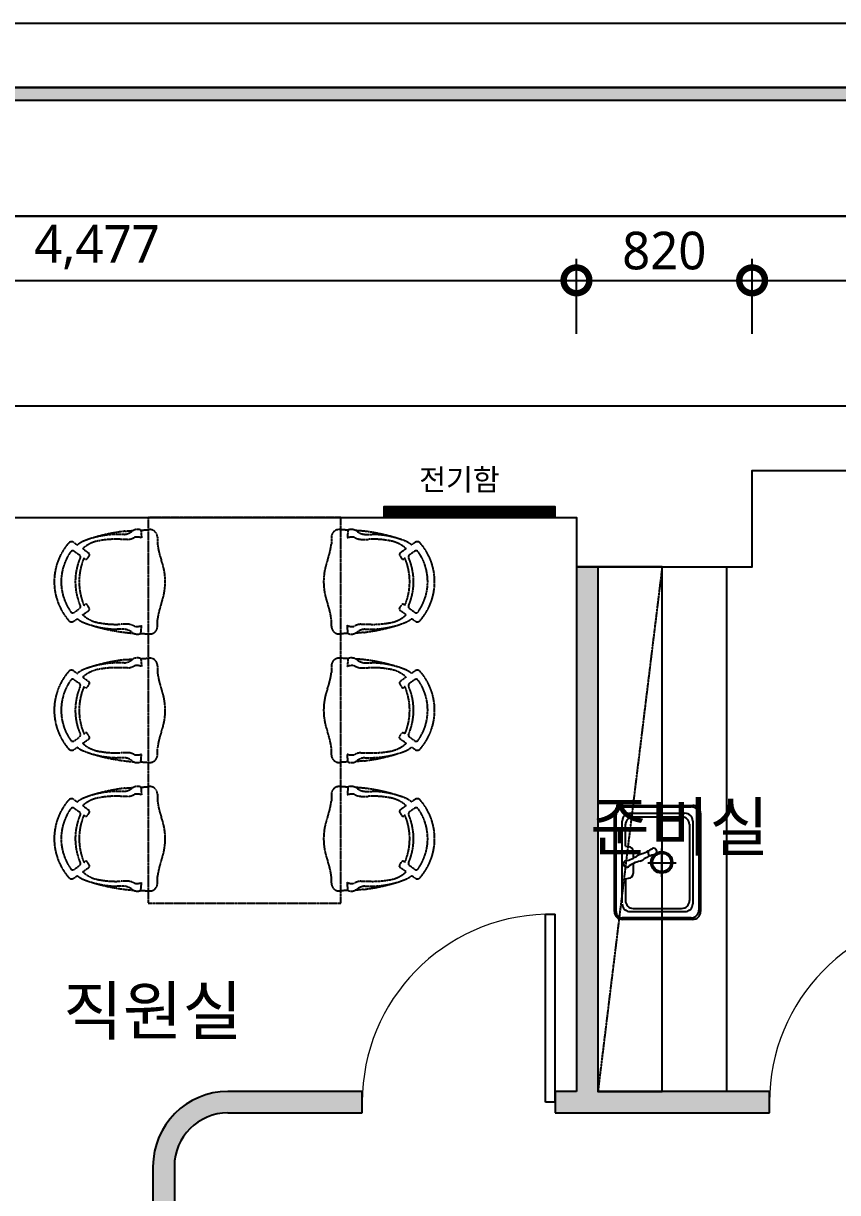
# Model space of a CAD drawing. Header units: millimetres. Extents: x -4 to 86791, y -1 to 44030.
# Drawn here: x 44335 to 48137, y 27095 to 32555 of the extents above; entities that cross this region are included whole.
import ezdxf
from ezdxf.enums import TextEntityAlignment as Align

# ---------------------------------------------------------------- set-up
doc = ezdxf.new("R2010")
doc.units = ezdxf.units.MM
doc.linetypes.add('$0$DASH', pattern=[0.35, 0.25, -0.1])
doc.linetypes.add('DH-HID2', pattern=[1.2, 0.8, -0.4])
for name, color, linetype in [('03-TEXT', 3, 'Continuous'), ('07-DIM WAL', 5, 'Continuous'), ('2CONTINUOUS', 2, 'Continuous'), ('3.\\M+3B1E2\\M+3C8A3.\\M+3B0E8\\M+3B4DC\\M+3BCB1', 30, 'Continuous'), ('CO-FURB-DN', 9, 'Continuous'), ('FORM(YOURNAME)-11', 1, 'Continuous'), ('FU-FURM', 251, 'DH-HID2'), ('PUB_HATCH', 8, 'Continuous'), ('WALL', 9, 'Continuous'), ('WINDOW', 4, 'Continuous')]:
    doc.layers.add(name, color=color, linetype=linetype)
doc.styles.add('\\M+3B8BC\\M+3C0BA \\M+3B0ED\\M+3B5F1', font='malgun.ttf')
doc.styles.add('DAWIN', font='')
doc.styles.add('YOURNAME', font='HYWULM.TTF')
doc.styles.get('DAWIN').set_extended_font_data('NanumSquare')
doc.dimstyles.new('60', dxfattribs={"dimscale": 80, "dimtxt": 2.2, "dimasz": 3, "dimexe": 1.25, "dimexo": 0.625, "dimtad": 1, "dimdec": 0, "dimzin": 0, "dimdsep": 46, "dimlunit": 6, "dimtxsty": 'DAWIN', "dimblk1": 'DOTSMALL', "dimblk2": 'DOTSMALL', "dimsah": 1, "dimcen": 0.001, "dimclrd": 1, "dimclre": 1, "dimclrt": 3, "dimadec": 0, "dimazin": 0, "dimtfac": 1, "dimtdec": 0, "dimtix": 1, "dimtmove": 2, "dimatfit": 3, "dimldrblk": 'DOTSMALL', "dimfxl": 0, "dimtolj": 1, "dimtzin": 0, "dimarcsym": 0})

# ---------------------------------------------------------------- blocks, each defined once
blk = doc.blocks.new('FORM-PLAN')
at = {"layer": 'FORM(YOURNAME)-11'}
h = blk.add_hatch(color=256, dxfattribs=at)
h.dxf.hatch_style = 1
h.paths.add_polyline_path([(-71444, 55115), (10556, 55115), (10556, 54915), (-71444, 54915)])
h.paths.add_polyline_path([(-71444, -2085), (10556, -2085), (10556, -2285), (-71444, -2285)])
at = {"layer": 'Defpoints', "color": 158}
for points in [[(-71444, -2285), (10556, -2285), (10556, 55115), (-71444, 55115)], [(-69444, 53115), (-64, 53115), (-64, 1215), (-69444, 1215)]]:
    blk.add_lwpolyline(points, close=True, dxfattribs=at)
at = {"layer": 'FORM(YOURNAME)-11', "color": 250}
blk.add_lwpolyline([(-72444, -3285), (11556, -3285), (11556, 56115), (-72444, 56115)], close=True, dxfattribs=at)
at = {"layer": 'FORM(YOURNAME)-11'}
blk.add_lwpolyline([(-71444, 55115), (10556, 55115), (10556, 54915), (-71444, 54915)], close=True, dxfattribs=at)
at = {"layer": 'FORM(YOURNAME)-11', "color": 3, "style": 'YOURNAME'}
for tag, height, p in [('1', 450, (9905, 18188)), ('2', 450, (9905, 17544)), ('3', 450, (9905, 16257)), ('4', 450, (9905, 14326)), ('5', 515, (9905, 12009)), ('6', 515, (9905, 9757)), ('7', 515, (9905, 7504)), ('8', 515, (9905, 5252)), ('9', 515, (9905, 2999)), ('10', 515, (5655, 811)), ('11', 515, (9905, 747)), ('12', 515, (5655, -1441)), ('13', 515, (9905, -1441))]:
    blk.add_attdef(tag, text='', height=height, dxfattribs=at).set_placement(p, align=Align.MIDDLE_RIGHT)
blk = doc.blocks.new('*U149')
at = {"xscale": 0.3000000000000001, "yscale": 0.3000000000000001, "zscale": 0.3000000000000001}
blk.add_blockref('FORM-PLAN', (60468.7, 15720.5), dxfattribs=at)
blk = doc.blocks.new('_DOTSMALL')
at = {"color": 0, "linetype": 'ByBlock', "const_width": 0.5}
blk.add_lwpolyline([(-0.0625, 0, 1), (0.0625, 0, 1)], format="xyb", close=True, dxfattribs=at)
blk = doc.blocks.new('*D49')
at = {"layer": '07-DIM WAL', "color": 1, "lineweight": -2, "ltscale": 10, "transparency": 16777216}
for p, q in [((42440.4, 31105.1), (42440.4, 31755.1)), ((58018.4, 31105.1), (58018.4, 31755.1)), ((58018.4, 31655.1), (42440.4, 31655.1))]:
    blk.add_line(p, q, dxfattribs=at)
at = {"layer": 'Defpoints', "color": 0, "ltscale": 10, "transparency": 16777216}
for p in [(42440.4, 31655.1), (42440.4, 31055.1), (58018.4, 31055.1)]:
    blk.add_point(p, dxfattribs=at)
at = {"layer": '07-DIM WAL', "color": 1, "lineweight": -2, "ltscale": 10, "transparency": 16777216, "xscale": 240, "yscale": 240, "zscale": 240, "rotation": 180}
blk.add_blockref('_DOTSMALL', (42440.4, 31655.1), dxfattribs=at)
at = {"layer": '07-DIM WAL', "color": 1, "lineweight": -2, "ltscale": 10, "transparency": 16777216, "xscale": 240, "yscale": 240, "zscale": 240}
blk.add_blockref('_DOTSMALL', (58018.4, 31655.1), dxfattribs=at)
at = {"layer": '07-DIM WAL', "color": 3, "ltscale": 10, "transparency": 16777216, "insert": (50229.4, 31809.9), "char_height": 176, "attachment_point": 5, "style": 'DAWIN'}
blk.add_mtext('\\A1;15,578', dxfattribs=at)
blk = doc.blocks.new('*D50')
at = {"layer": '07-DIM WAL', "color": 1, "lineweight": -2, "ltscale": 10, "transparency": 16777216}
for p, q in [((42440.4, 31105.1), (42440.4, 31455.1)), ((46917.4, 31105.1), (46917.4, 31455.1)), ((42440.4, 31355.1), (46917.4, 31355.1))]:
    blk.add_line(p, q, dxfattribs=at)
at = {"layer": 'Defpoints', "color": 0, "ltscale": 10, "transparency": 16777216}
for p in [(46917.4, 31355.1), (42440.4, 31055.1), (46917.4, 31055.1)]:
    blk.add_point(p, dxfattribs=at)
at = {"layer": '07-DIM WAL', "color": 1, "lineweight": -2, "ltscale": 10, "transparency": 16777216, "xscale": 240, "yscale": 240, "zscale": 240, "rotation": 180}
blk.add_blockref('_DOTSMALL', (42440.4, 31355.1), dxfattribs=at)
at = {"layer": '07-DIM WAL', "color": 1, "lineweight": -2, "ltscale": 10, "transparency": 16777216, "xscale": 240, "yscale": 240, "zscale": 240}
blk.add_blockref('_DOTSMALL', (46917.4, 31355.1), dxfattribs=at)
at = {"layer": '07-DIM WAL', "color": 3, "ltscale": 10, "transparency": 16777216, "insert": (44678.9, 31509.9), "char_height": 176, "attachment_point": 5, "style": 'DAWIN'}
blk.add_mtext('\\A1;4,477', dxfattribs=at)
blk = doc.blocks.new('*D51')
at = {"layer": '07-DIM WAL', "color": 1, "lineweight": -2, "ltscale": 10, "transparency": 16777216}
for p, q in [((46917.4, 31105.1), (46917.4, 31455.1)), ((47737.4, 31105.1), (47737.4, 31455.1)), ((46917.4, 31355.1), (47737.4, 31355.1))]:
    blk.add_line(p, q, dxfattribs=at)
at = {"layer": 'Defpoints', "color": 0, "ltscale": 10, "transparency": 16777216}
for p in [(47737.4, 31355.1), (46917.4, 31055.1), (47737.4, 31055.1)]:
    blk.add_point(p, dxfattribs=at)
at = {"layer": '07-DIM WAL', "color": 1, "lineweight": -2, "ltscale": 10, "transparency": 16777216, "xscale": 240, "yscale": 240, "zscale": 240, "rotation": 180}
blk.add_blockref('_DOTSMALL', (46917.4, 31355.1), dxfattribs=at)
at = {"layer": '07-DIM WAL', "color": 1, "lineweight": -2, "ltscale": 10, "transparency": 16777216, "xscale": 240, "yscale": 240, "zscale": 240}
blk.add_blockref('_DOTSMALL', (47737.4, 31355.1), dxfattribs=at)
at = {"layer": '07-DIM WAL', "color": 3, "ltscale": 10, "transparency": 16777216, "insert": (47327.4, 31493.1), "char_height": 176, "attachment_point": 5, "style": 'DAWIN'}
blk.add_mtext('\\A1;820', dxfattribs=at)
blk = doc.blocks.new('*D52')
at = {"layer": '07-DIM WAL', "color": 1, "lineweight": -2, "ltscale": 10, "transparency": 16777216}
for p, q in [((47737.4, 31105.1), (47737.4, 31455.1)), ((52617.4, 31105.1), (52617.4, 31455.1)), ((47737.4, 31355.1), (52617.4, 31355.1))]:
    blk.add_line(p, q, dxfattribs=at)
at = {"layer": 'Defpoints', "color": 0, "ltscale": 10, "transparency": 16777216}
for p in [(52617.4, 31355.1), (47737.4, 31055.1), (52617.4, 31055.1)]:
    blk.add_point(p, dxfattribs=at)
at = {"layer": '07-DIM WAL', "color": 1, "lineweight": -2, "ltscale": 10, "transparency": 16777216, "xscale": 240, "yscale": 240, "zscale": 240, "rotation": 180}
blk.add_blockref('_DOTSMALL', (47737.4, 31355.1), dxfattribs=at)
at = {"layer": '07-DIM WAL', "color": 1, "lineweight": -2, "ltscale": 10, "transparency": 16777216, "xscale": 240, "yscale": 240, "zscale": 240}
blk.add_blockref('_DOTSMALL', (52617.4, 31355.1), dxfattribs=at)
at = {"layer": '07-DIM WAL', "color": 3, "ltscale": 10, "transparency": 16777216, "insert": (50177.4, 31509.9), "char_height": 176, "attachment_point": 5, "style": 'DAWIN'}
blk.add_mtext('\\A1;4,880', dxfattribs=at)
blk = doc.blocks.new('VUFASU3')
at = {"layer": '3.\\M+3B1E2\\M+3C8A3.\\M+3B0E8\\M+3B4DC\\M+3BCB1', "ltscale": 10}
h = blk.add_hatch(dxfattribs=at)
h.set_pattern_fill('ANSI31', color=256)
h.paths.add_polyline_path([(263173.3, -826.6), (263973.3, -826.6), (263973.3, -776.6), (263173.3, -776.6)])
at = {"layer": '2CONTINUOUS', "ltscale": 10}
blk.add_lwpolyline([(271400.8, -306.6), (258926.3, -306.6), (258926.3, -3404.6), (259596.3, -3404.6), (259596.3, -826.6), (264073.3, -826.6), (264073.3, -1056.6), (264893.3, -1056.6), (264893.3, -606.6), (269773.3, -606.6), (269773.3, -931.6), (270427.3, -931.6), (270427.3, -506.6), (271400.8, -506.6)], dxfattribs=at)
at = {"layer": '3.\\M+3B1E2\\M+3C8A3.\\M+3B0E8\\M+3B4DC\\M+3BCB1', "ltscale": 10}
blk.add_lwpolyline([(263173.3, -826.6), (263973.3, -826.6), (263973.3, -776.6), (263173.3, -776.6)], close=True, dxfattribs=at)
blk = doc.blocks.new('F-509')
at = {"layer": 'FU-FURM'}
for p, q in [((116.1, 796.9), (127.9, 779.9)), ((157.1, 795.2), (175.2, 769.3)), ((443.1, 794.8), (424.5, 769.2)), ((483.9, 796.4), (472.4, 780)), ((716.1, 796.9), (727.9, 779.9)), ((757.1, 795.2), (775.2, 769.3)), ((1043.1, 794.8), (1024.5, 769.2)), ((1083.9, 796.4), (1072.4, 780)), ((1316.1, 796.9), (1327.9, 779.9)), ((1357.1, 795.2), (1375.2, 769.3)), ((1643.1, 794.8), (1624.5, 769.2)), ((1683.9, 796.4), (1672.4, 780)), ((145.3, 754.6), (166.3, 726.5)), ((176, 724.4), (191.4, 733.8)), ((189.9, 749.5), (193.6, 744.2)), ((410.1, 749), (406.4, 743.6)), ((424, 723.9), (408.6, 733.3)), ((454.3, 755.3), (433.7, 725.9)), ((745.3, 754.6), (766.3, 726.5)), ((776, 724.4), (791.4, 733.8)), ((789.9, 749.5), (793.6, 744.2)), ((1010.1, 749), (1006.4, 743.6)), ((1024, 723.9), (1008.6, 733.3)), ((1054.3, 755.3), (1033.7, 725.9)), ((1345.3, 754.6), (1366.3, 726.5)), ((1376, 724.4), (1391.4, 733.8)), ((1389.9, 749.5), (1393.6, 744.2)), ((1610.1, 749), (1606.4, 743.6)), ((1624, 723.9), (1608.6, 733.3)), ((1654.3, 755.3), (1633.7, 725.9)), ((63.7, 557.8), (60.5, 519.4)), ((78.5, 561.5), (78.5, 594.7)), ((101.9, 544), (101.9, 577.2)), ((498.1, 544), (498.1, 577.2)), ((521.5, 561.5), (521.5, 594.7)), ((536.3, 557.8), (540.8, 516.8)), ((663.7, 557.8), (660.5, 519.4)), ((678.5, 561.5), (678.5, 594.7)), ((701.9, 544), (701.9, 577.2)), ((1098.1, 544), (1098.1, 577.2)), ((1121.5, 561.5), (1121.5, 594.7)), ((1136.3, 557.8), (1140.8, 516.8)), ((1263.7, 557.8), (1260.5, 519.4)), ((1278.5, 561.5), (1278.5, 594.7)), ((1301.9, 544), (1301.9, 577.2)), ((1698.1, 544), (1698.1, 577.2)), ((1721.5, 561.5), (1721.5, 594.7)), ((1736.3, 557.8), (1740.8, 516.8)), ((1800, 450), (0, 450)), ((0, 450), (0, -450)), ((59.1, 483.4), (56.7, 449.8)), ((58.7, 483.5), (95.5, 480.2)), ((541.3, 483.5), (504.5, 480.2)), ((540.9, 483.4), (543.3, 449.8)), ((659.1, 483.4), (656.7, 449.8)), ((658.7, 483.5), (695.5, 480.2)), ((1141.3, 483.5), (1104.5, 480.2)), ((1140.9, 483.4), (1143.3, 449.8)), ((1259.1, 483.4), (1256.7, 449.8)), ((1258.7, 483.5), (1295.5, 480.2)), ((1741.3, 483.5), (1704.5, 480.2)), ((1740.9, 483.4), (1743.3, 449.8)), ((1800, -450), (1800, 450)), ((92.3, 406), (123.7, 406)), ((507.7, 406), (476.3, 406)), ((692.3, 406), (723.7, 406)), ((1107.7, 406), (1076.3, 406)), ((1292.3, 406), (1323.7, 406)), ((1707.7, 406), (1676.3, 406)), ((92.3, -406), (123.7, -406)), ((507.7, -406), (476.3, -406)), ((692.3, -406), (723.7, -406)), ((1107.7, -406), (1076.3, -406)), ((1292.3, -406), (1323.7, -406)), ((1707.7, -406), (1676.3, -406)), ((0, -450), (1800, -450)), ((59.1, -483.4), (56.7, -449.8)), ((58.7, -483.5), (95.5, -480.2)), ((541.3, -483.5), (504.5, -480.2)), ((540.9, -483.4), (543.3, -449.8)), ((659.1, -483.4), (656.7, -449.8)), ((658.7, -483.5), (695.5, -480.2)), ((1141.3, -483.5), (1104.5, -480.2)), ((1140.9, -483.4), (1143.3, -449.8)), ((1259.1, -483.4), (1256.7, -449.8)), ((1258.7, -483.5), (1295.5, -480.2)), ((1741.3, -483.5), (1704.5, -480.2)), ((1740.9, -483.4), (1743.3, -449.8)), ((63.7, -557.8), (60.5, -519.4)), ((101.9, -544), (101.9, -577.2)), ((498.1, -544), (498.1, -577.2)), ((536.3, -557.8), (540.8, -516.8)), ((663.7, -557.8), (660.5, -519.4)), ((701.9, -544), (701.9, -577.2)), ((1098.1, -544), (1098.1, -577.2)), ((1136.3, -557.8), (1140.8, -516.8)), ((1263.7, -557.8), (1260.5, -519.4)), ((1301.9, -544), (1301.9, -577.2)), ((1698.1, -544), (1698.1, -577.2)), ((1736.3, -557.8), (1740.8, -516.8)), ((78.5, -561.5), (78.5, -594.7)), ((521.5, -561.5), (521.5, -594.7)), ((678.5, -561.5), (678.5, -594.7)), ((1121.5, -561.5), (1121.5, -594.7)), ((1278.5, -561.5), (1278.5, -594.7)), ((1721.5, -561.5), (1721.5, -594.7)), ((145.3, -754.6), (166.3, -726.5)), ((176, -724.4), (191.4, -733.8)), ((189.9, -749.5), (193.6, -744.2)), ((410.1, -749), (406.4, -743.6)), ((424, -723.9), (408.6, -733.3)), ((454.3, -755.3), (433.7, -725.9)), ((745.3, -754.6), (766.3, -726.5)), ((776, -724.4), (791.4, -733.8)), ((789.9, -749.5), (793.6, -744.2)), ((1010.1, -749), (1006.4, -743.6)), ((1024, -723.9), (1008.6, -733.3)), ((1054.3, -755.3), (1033.7, -725.9)), ((1345.3, -754.6), (1366.3, -726.5)), ((1376, -724.4), (1391.4, -733.8)), ((1389.9, -749.5), (1393.6, -744.2)), ((1610.1, -749), (1606.4, -743.6)), ((1624, -723.9), (1608.6, -733.3)), ((1654.3, -755.3), (1633.7, -725.9)), ((116.1, -796.9), (127.9, -779.9)), ((157.1, -795.2), (175.2, -769.3)), ((443.1, -794.8), (424.5, -769.2)), ((483.9, -796.4), (472.4, -780)), ((716.1, -796.9), (727.9, -779.9)), ((757.1, -795.2), (775.2, -769.3)), ((1043.1, -794.8), (1024.5, -769.2)), ((1083.9, -796.4), (1072.4, -780)), ((1316.1, -796.9), (1327.9, -779.9)), ((1357.1, -795.2), (1375.2, -769.3)), ((1643.1, -794.8), (1624.5, -769.2)), ((1683.9, -796.4), (1672.4, -780))]:
    blk.add_line(p, q, dxfattribs=at)
for centre, radius, start, end in [((299.7, 612.2), 275.8, 48.9849, 130.9236), ((899.7, 612.2), 275.8, 48.9849, 130.9236), ((1499.7, 612.2), 275.8, 48.9849, 130.9236), ((131.1, 807.1), 18.1, 130.7501, 214.0875), ((299.7, 612.2), 243.3, 55.1442, 124.746), ((468.9, 806.6), 18.1, 325.9124, 49.2502), ((731.1, 807.1), 18.1, 130.7501, 214.0875), ((899.7, 612.2), 243.3, 55.1442, 124.746), ((1068.9, 806.6), 18.1, 325.9124, 49.2502), ((1331.1, 807.1), 18.1, 130.7501, 214.0875), ((1499.7, 612.2), 243.3, 55.1442, 124.746), ((1668.9, 806.6), 18.1, 325.9124, 49.2502), ((204.2, 713.9), 100.8, 139.1184, 153.753), ((166.8, 801.9), 11.7, 117.6527, 214.5336), ((182.9, 775.1), 9.64, 217.092, 296.3528), ((299.7, 505.2), 284.4, 66.6471, 113.3047), ((299.7, 487.1), 284.4, 67.1404, 112.724), ((416.8, 775), 9.64, 243.6473, 322.908), ((433.3, 801.5), 11.7, 325.4666, 62.3478), ((396.2, 714), 100.8, 26.247, 40.7292), ((804.2, 713.9), 100.8, 139.1184, 153.753), ((766.8, 801.9), 11.7, 117.6527, 214.5336), ((782.9, 775.1), 9.64, 217.092, 296.3528), ((899.7, 505.2), 284.4, 66.6471, 113.3047), ((899.7, 487.1), 284.4, 67.1404, 112.724), ((1016.8, 775), 9.64, 243.6473, 322.908), ((1033.3, 801.5), 11.7, 325.4666, 62.3478), ((996.2, 714), 100.8, 26.247, 40.7292), ((1404.2, 713.9), 100.8, 139.1184, 153.753), ((1366.8, 801.9), 11.7, 117.6527, 214.5336), ((1382.9, 775.1), 9.64, 217.092, 296.3528), ((1499.7, 505.2), 284.4, 66.6471, 113.3047), ((1499.7, 487.1), 284.4, 67.1404, 112.724), ((1616.8, 775), 9.64, 243.6473, 322.908), ((1633.3, 801.5), 11.7, 325.4666, 62.3478), ((1596.2, 714), 100.8, 26.247, 40.7292), ((508.2, 589.1), 429.7, 156.7536, 179.259), ((257, 653.8), 150.6, 137.9194, 172.5243), ((172.2, 730.6), 7.23, 214.9997, 301.3075), ((187.7, 740), 7.23, 301.3071, 34.9997), ((412.3, 739.5), 7.23, 144.9995, 238.6929), ((427.8, 730.1), 7.23, 238.6924, 325.0004), ((343, 653.8), 150.6, 7.4757, 42.378), ((91.8, 589.1), 429.7, 0.741, 23.2464), ((1108.2, 589.1), 429.7, 156.7536, 179.259), ((857, 653.8), 150.6, 137.9194, 172.5243), ((772.2, 730.6), 7.23, 214.9997, 301.3075), ((787.7, 740), 7.23, 301.3071, 34.9997), ((1012.3, 739.5), 7.23, 144.9995, 238.6929), ((1027.8, 730.1), 7.23, 238.6924, 325.0004), ((943, 653.8), 150.6, 7.4757, 42.378), ((691.8, 589.1), 429.7, 0.741, 23.2464), ((1708.2, 589.1), 429.7, 156.7536, 179.259), ((1457, 653.8), 150.6, 137.9194, 172.5243), ((1372.2, 730.6), 7.23, 214.9997, 301.3075), ((1387.7, 740), 7.23, 301.3071, 34.9997), ((1612.3, 739.5), 7.23, 144.9995, 238.6929), ((1627.8, 730.1), 7.23, 238.6924, 325.0004), ((1543, 653.8), 150.6, 7.4757, 42.378), ((1291.8, 589.1), 429.7, 0.741, 23.2464), ((961.3, 447.1), 904.4, 163.5478, 172.973), ((504.6, 601.2), 403.4, 169.6933, 183.4014), ((95.4, 601.2), 403.4, 356.5986, 10.3067), ((-361.3, 447.1), 904.4, 7.027, 16.4522), ((1561.3, 447.1), 904.4, 163.5478, 172.973), ((1104.6, 601.2), 403.4, 169.6933, 183.4014), ((695.4, 601.2), 403.4, 356.5986, 10.3067), ((238.7, 447.1), 904.4, 7.027, 16.4522), ((2161.3, 447.1), 904.4, 163.5478, 172.973), ((1704.6, 601.2), 403.4, 169.6933, 183.4014), ((1295.4, 601.2), 403.4, 356.5986, 10.3067), ((838.7, 447.1), 904.4, 7.027, 16.4522), ((12.4, 599.8), 66.3, 7.6833, 7.6834), ((612.4, 599.8), 66.3, 7.6833, 7.6834), ((1212.4, 599.8), 66.3, 7.6833, 7.6834), ((12.4, 566.6), 66.3, 320.6575, 355.5515), ((587.6, 566.6), 66.3, 184.4485, 219.3424), ((612.4, 566.6), 66.3, 320.6575, 355.5515), ((1187.6, 566.6), 66.3, 184.4485, 219.3424), ((1212.4, 566.6), 66.3, 320.6575, 355.5515), ((1787.6, 566.6), 66.3, 184.4485, 219.3424), ((98.4, 499.5), 42.8, 144.1119, 201.9627), ((150.1, 501.9), 58.8, 168.2458, 201.6628), ((35.7, 548), 66.3, 329.0557, 356.5514), ((564.3, 548), 66.3, 183.4486, 210.9443), ((449.9, 501.9), 58.8, 338.3372, 11.7542), ((501.6, 499.5), 42.8, 338.0372, 35.8882), ((698.4, 499.5), 42.8, 144.1119, 201.9627), ((750.1, 501.9), 58.8, 168.2458, 201.6628), ((635.7, 548), 66.3, 329.0557, 356.5514), ((1164.3, 548), 66.3, 183.4486, 210.9443), ((1049.9, 501.9), 58.8, 338.3372, 11.7542), ((1101.6, 499.5), 42.8, 338.0372, 35.8882), ((1298.4, 499.5), 42.8, 144.1119, 201.9627), ((1350.1, 501.9), 58.8, 168.2458, 201.6628), ((1235.7, 548), 66.3, 329.0557, 356.5514), ((1764.3, 548), 66.3, 183.4486, 210.9443), ((1649.9, 501.9), 58.8, 338.3372, 11.7542), ((1701.6, 499.5), 42.8, 338.0372, 35.8882), ((92.3, 442.1), 36.1, 172.9835, 270), ((507.7, 442.1), 36.1, 270, 7.0165), ((692.3, 442.1), 36.1, 172.9835, 270), ((1107.7, 442.1), 36.1, 270, 7.0165), ((1292.3, 442.1), 36.1, 172.9835, 270), ((1707.7, 442.1), 36.1, 270, 7.0165), ((76.4, 41.3), 367.7, 70.4837, 82.6116), ((300, 659.5), 289.7, 249.6554, 290.3446), ((523.6, 41.3), 367.7, 97.3884, 109.5163), ((676.4, 41.3), 367.7, 70.4837, 82.6116), ((900, 659.5), 289.7, 249.6554, 290.3446), ((1123.6, 41.3), 367.7, 97.3884, 109.5163), ((1276.4, 41.3), 367.7, 70.4837, 82.6116), ((1500, 659.5), 289.7, 249.6554, 290.3446), ((1723.6, 41.3), 367.7, 97.3884, 109.5163), ((300, -659.5), 289.7, 69.6554, 110.3446), ((900, -659.5), 289.7, 69.6554, 110.3446), ((1500, -659.5), 289.7, 69.6554, 110.3446), ((92.3, -442.1), 36.1, 90, 187.0165), ((76.4, -41.3), 367.7, 277.3884, 289.5163), ((523.6, -41.3), 367.7, 250.4837, 262.6116), ((507.7, -442.1), 36.1, 352.9835, 90), ((692.3, -442.1), 36.1, 90, 187.0165), ((676.4, -41.3), 367.7, 277.3884, 289.5163), ((1123.6, -41.3), 367.7, 250.4837, 262.6116), ((1107.7, -442.1), 36.1, 352.9835, 90), ((1292.3, -442.1), 36.1, 90, 187.0165), ((1276.4, -41.3), 367.7, 277.3884, 289.5163), ((1723.6, -41.3), 367.7, 250.4837, 262.6116), ((1707.7, -442.1), 36.1, 352.9835, 90), ((98.4, -499.5), 42.8, 158.0373, 215.8881), ((150.1, -501.9), 58.8, 158.3372, 191.7542), ((449.9, -501.9), 58.8, 348.2458, 21.6628), ((501.6, -499.5), 42.8, 324.1118, 21.9628), ((698.4, -499.5), 42.8, 158.0373, 215.8881), ((750.1, -501.9), 58.8, 158.3372, 191.7542), ((1049.9, -501.9), 58.8, 348.2458, 21.6628), ((1101.6, -499.5), 42.8, 324.1118, 21.9628), ((1298.4, -499.5), 42.8, 158.0373, 215.8881), ((1350.1, -501.9), 58.8, 158.3372, 191.7542), ((1649.9, -501.9), 58.8, 348.2458, 21.6628), ((1701.6, -499.5), 42.8, 324.1118, 21.9628), ((12.4, -566.6), 66.3, 4.4485, 39.3425), ((35.7, -548), 66.3, 3.4486, 30.9443), ((564.3, -548), 66.3, 149.0557, 176.5514), ((587.6, -566.6), 66.3, 140.6576, 175.5515), ((612.4, -566.6), 66.3, 4.4485, 39.3425), ((635.7, -548), 66.3, 3.4486, 30.9443), ((1164.3, -548), 66.3, 149.0557, 176.5514), ((1187.6, -566.6), 66.3, 140.6576, 175.5515), ((1212.4, -566.6), 66.3, 4.4485, 39.3425), ((1235.7, -548), 66.3, 3.4486, 30.9443), ((1764.3, -548), 66.3, 149.0557, 176.5514), ((1787.6, -566.6), 66.3, 140.6576, 175.5515), ((961.3, -447.1), 904.4, 187.027, 196.4522), ((508.2, -589.1), 429.7, 180.741, 203.2464), ((504.6, -601.2), 403.4, 176.5986, 190.3067), ((91.8, -589.1), 429.7, 336.7536, 359.259), ((95.4, -601.2), 403.4, 349.6933, 3.4014), ((-361.3, -447.1), 904.4, 343.5478, 352.973), ((1561.3, -447.1), 904.4, 187.027, 196.4522), ((1108.2, -589.1), 429.7, 180.741, 203.2464), ((1104.6, -601.2), 403.4, 176.5986, 190.3067), ((691.8, -589.1), 429.7, 336.7536, 359.259), ((695.4, -601.2), 403.4, 349.6933, 3.4014), ((238.7, -447.1), 904.4, 343.5478, 352.973), ((2161.3, -447.1), 904.4, 187.027, 196.4522), ((1708.2, -589.1), 429.7, 180.741, 203.2464), ((1704.6, -601.2), 403.4, 176.5986, 190.3067), ((1291.8, -589.1), 429.7, 336.7536, 359.259), ((1295.4, -601.2), 403.4, 349.6933, 3.4014), ((838.7, -447.1), 904.4, 343.5478, 352.973), ((12.4, -599.8), 66.3, 352.3166, 352.3167), ((612.4, -599.8), 66.3, 352.3166, 352.3167), ((1212.4, -599.8), 66.3, 352.3166, 352.3167), ((257, -653.8), 150.6, 187.4757, 222.0806), ((343, -653.8), 150.6, 317.622, 352.5243), ((857, -653.8), 150.6, 187.4757, 222.0806), ((943, -653.8), 150.6, 317.622, 352.5243), ((1457, -653.8), 150.6, 187.4757, 222.0806), ((1543, -653.8), 150.6, 317.622, 352.5243), ((204.2, -713.9), 100.8, 206.247, 220.8816), ((172.2, -730.6), 7.23, 58.6925, 145.0003), ((299.7, -487.1), 284.4, 247.276, 292.8596), ((187.7, -740), 7.23, 325.0003, 58.6929), ((412.3, -739.5), 7.23, 121.3071, 215.0005), ((427.8, -730.1), 7.23, 34.9996, 121.3076), ((396.2, -714), 100.8, 319.2708, 333.753), ((804.2, -713.9), 100.8, 206.247, 220.8816), ((772.2, -730.6), 7.23, 58.6925, 145.0003), ((899.7, -487.1), 284.4, 247.276, 292.8596), ((787.7, -740), 7.23, 325.0003, 58.6929), ((1012.3, -739.5), 7.23, 121.3071, 215.0005), ((1027.8, -730.1), 7.23, 34.9996, 121.3076), ((996.2, -714), 100.8, 319.2708, 333.753), ((1404.2, -713.9), 100.8, 206.247, 220.8816), ((1372.2, -730.6), 7.23, 58.6925, 145.0003), ((1499.7, -487.1), 284.4, 247.276, 292.8596), ((1387.7, -740), 7.23, 325.0003, 58.6929), ((1612.3, -739.5), 7.23, 121.3071, 215.0005), ((1627.8, -730.1), 7.23, 34.9996, 121.3076), ((1596.2, -714), 100.8, 319.2708, 333.753), ((131.1, -807.1), 18.1, 145.9125, 229.2499), ((166.8, -801.9), 11.7, 145.4664, 242.3473), ((299.7, -612.2), 243.3, 235.254, 304.8558), ((182.9, -775.1), 9.64, 63.6472, 142.908), ((299.7, -505.2), 284.4, 246.6953, 293.3529), ((416.8, -775), 9.64, 37.092, 116.3527), ((433.3, -801.5), 11.7, 297.6522, 34.5334), ((468.9, -806.6), 18.1, 310.7498, 34.0876), ((731.1, -807.1), 18.1, 145.9125, 229.2499), ((766.8, -801.9), 11.7, 145.4664, 242.3473), ((899.7, -612.2), 243.3, 235.254, 304.8558), ((782.9, -775.1), 9.64, 63.6472, 142.908), ((899.7, -505.2), 284.4, 246.6953, 293.3529), ((1016.8, -775), 9.64, 37.092, 116.3527), ((1033.3, -801.5), 11.7, 297.6522, 34.5334), ((1068.9, -806.6), 18.1, 310.7498, 34.0876), ((1331.1, -807.1), 18.1, 145.9125, 229.2499), ((1366.8, -801.9), 11.7, 145.4664, 242.3473), ((1499.7, -612.2), 243.3, 235.254, 304.8558), ((1382.9, -775.1), 9.64, 63.6472, 142.908), ((1499.7, -505.2), 284.4, 246.6953, 293.3529), ((1616.8, -775), 9.64, 37.092, 116.3527), ((1633.3, -801.5), 11.7, 297.6522, 34.5334), ((1668.9, -806.6), 18.1, 310.7498, 34.0876), ((299.7, -612.2), 275.8, 229.0764, 311.0151), ((899.7, -612.2), 275.8, 229.0764, 311.0151), ((1499.7, -612.2), 275.8, 229.0764, 311.0151)]:
    blk.add_arc(centre, radius, start, end, dxfattribs=at)
blk = doc.blocks.new('FB-021')
at = {"layer": 'CO-FURB-DN', "color": 8}
for p, q in [((-206.9, 399.9), (206.9, 399.9)), ((-239.8, 71.3), (-239.8, 367.1)), ((-169.4, 367.1), (174, 367.1)), ((239.8, 367.1), (239.8, 71.3)), ((-206.9, 334.2), (-206.9, 104.2)), ((206.9, 334.2), (206.9, 104.2)), ((174, 71.3), (-174, 71.3)), ((206.9, 38.5), (-206.9, 38.5))]:
    blk.add_line(p, q, dxfattribs=at)
at = {"layer": 'CO-FURB-DN', "color": 251}
for p, q in [((-206.9, 393.4), (200.3, 393.4)), ((-233.2, 77.9), (-233.2, 367.1)), ((-69, 353.9), (-160.9, 353.9)), ((-69, 353.9), (-65.7, 340.8)), ((69, 353.9), (65.7, 340.8)), ((69, 353.9), (160.9, 353.9)), ((233.2, 360.5), (233.2, 77.9)), ((-193.2, 321.4), (-193.2, 117.7)), ((-4.6, 321.1), (-46.6, 321.1)), ((46, 321.1), (17.8, 321.1)), ((191.9, 321.4), (191.9, 117.7)), ((-1.2, 260.3), (-1.2, 141)), ((-60.8, 200.6), (58.4, 200.6)), ((160.9, 84.5), (-160.3, 84.5)), ((200.3, 45.1), (-200.3, 45.1))]:
    blk.add_line(p, q, dxfattribs=at)
for radius in [45.4, 38.8]:
    blk.add_circle((0.1, 201.3), radius, dxfattribs=at)
at = {"layer": 'CO-FURB-DN', "color": 8}
for centre, radius, start, end in [((-206.9, 367.1), 32.9, 90, 180), ((206.9, 367.1), 32.9, 0, 90), ((-174, 334.2), 32.9, 90, 180), ((-6, 348.4), 13.8, 359.2451, 229.3055), ((132.5, 377.7), 128.1, 190.5553, 216.4137), ((174, 334.2), 32.9, 0, 90), ((-119.1, 263.4), 128.1, 13.1394, 38.5882), ((1.6, 281.1), 34.6, 16.5509, 36.4137), ((39.3, 300.3), 34.6, 193.1394, 216.3213), ((-91.8, 204), 128.1, 14.798, 36.3213), ((41.3, 245.1), 13.8, 58.1457, 163.3853), ((213.9, 344.2), 186.9, 196.5509, 214.0056), ((45.8, 235.4), 13.8, 174.4612, 18.1232), ((-174, 104.2), 32.9, 180, 270), ((174, 104.2), 32.9, 270, 0), ((-206.9, 71.3), 32.9, 180, 270), ((206.9, 71.3), 32.9, 270, 0)]:
    blk.add_arc(centre, radius, start, end, dxfattribs=at)
at = {"layer": 'CO-FURB-DN', "color": 251}
for centre, radius, start, end in [((-206.9, 367.1), 26.3, 90, 180), ((200.3, 360.5), 32.9, 0, 90), ((-160.3, 321.1), 32.9, 90, 180), ((159, 321.1), 32.9, 0, 90), ((-46, 340.8), 19.7, 180, 270), ((46, 340.8), 19.7, 270, 0), ((-159.7, 118), 33.5, 180.4305, 268.9606), ((159, 117.7), 32.9, 270, 0), ((-200.3, 77.9), 32.9, 180, 270), ((200.3, 77.9), 32.9, 270, 0)]:
    blk.add_arc(centre, radius, start, end, dxfattribs=at)
blk = doc.blocks.new('$DorLib2D$00000001')
for p, q in [((0.45, 0.975), (0.5, 0.975)), ((0.45, 0), (0.45, 0.975)), ((0.5, 0), (0.5, 0.975)), ((0.5, 0), (0.45, 0))]:
    blk.add_line(p, q)
at = {"lineweight": 13}
blk.add_arc((0.475, 0), 0.975, 91.46928, 180, dxfattribs=at)

msp = doc.modelspace()

# ---------------------------------------------------------------- hatches: boundary and pattern name
at = {"layer": 'PUB_HATCH'}
for points in [[(46917.4, 30017.6), (46917.4, 27567.6), (46967.4, 27534.3), (47017.4, 27567.6), (47017.4, 30017.6)], [(45290.4, 27467.6), (45290.4, 27567.6, 0.414214), (44940.4, 27217.6), (45040.4, 27217.6, -0.414214)], [(45290.4, 27467.6), (45917.4, 27467.6), (45917.4, 27567.6), (45290.4, 27567.6)], [(46917.4, 27567.6), (46817.4, 27567.6), (46817.4, 27467.6), (46967.4, 27467.6), (46967.4, 27534.3)], [(46967.4, 27467.6), (47818.4, 27467.6), (47818.4, 27567.6), (47017.4, 27567.6), (46967.4, 27534.3)], [(45040.4, 27217.6), (44940.4, 27217.6), (44940.4, 26159.6), (44973.7, 26109.6), (45040.4, 26109.6)]]:
    msp.add_hatch(color=256, dxfattribs=at).paths.add_polyline_path(points)

# ---------------------------------------------------------------- linework, layer by layer
at = {"color": 8, "linetype": '$0$DASH', "ltscale": 10}
msp.add_line((47317.4, 30017.6), (47017.4, 27567.6), dxfattribs=at)
msp.add_lwpolyline([(47617.4, 30017.6), (47617.4, 27567.6), (47017.4, 27567.6)])
msp.add_lwpolyline([(47317.4, 27567.6), (47317.4, 30017.6), (47017.4, 30017.6), (47017.4, 27567.6)], close=True)
at = {"layer": 'WALL'}
for p, q in [((46917.4, 30017.6), (46917.4, 27567.6)), ((47017.4, 30017.6), (46917.4, 30017.6)), ((47017.4, 30017.6), (47017.4, 27567.6)), ((45917.4, 27567.6), (45290.4, 27567.6)), ((45917.4, 27467.6), (45917.4, 27567.6)), ((46917.4, 27567.6), (46817.4, 27567.6)), ((46817.4, 27567.6), (46817.4, 27467.6)), ((47818.4, 27567.6), (47017.4, 27567.6)), ((47818.4, 27467.6), (47818.4, 27567.6)), ((45290.4, 27467.6), (45917.4, 27467.6)), ((46817.4, 27467.6), (46967.4, 27467.6)), ((46967.4, 27467.6), (47818.4, 27467.6)), ((44940.4, 27217.6), (44940.4, 26159.6)), ((45040.4, 27217.6), (45040.4, 26109.6))]:
    msp.add_line(p, q, dxfattribs=at)
for radius in [350, 250]:
    msp.add_arc((45290.4, 27217.6), radius, 90, 180, dxfattribs=at)

# ---------------------------------------------------------------- block references
msp.add_blockref('*U149', (0, 0))
at = {"ltscale": 10}
msp.add_blockref('VUFASU3', (-217155.9, 31074.2), dxfattribs=at)
at = {"rotation": 270}
msp.add_blockref('F-509', (45367.4, 30247.6), dxfattribs=at)
at = {"xscale": 1.111111111109494, "yscale": 1.111111111109494, "zscale": 1.111111111109494, "rotation": 90.00000000000001}
msp.add_blockref('FB-021', (47539.2, 28637.1), dxfattribs=at)
at = {"layer": 'WINDOW', "xscale": 900, "yscale": 900, "zscale": 900}
for p in [(46367.4, 27517.6), (48268.4, 27517.6)]:
    msp.add_blockref('$DorLib2D$00000001', p, dxfattribs=at)

# ---------------------------------------------------------------- texts
at = {"layer": '03-TEXT', "style": '\\M+3B8BC\\M+3C0BA \\M+3B0ED\\M+3B5F1'}
for s, p in [('\\M+3C1D8\\M+3BAF1\\M+3BDC7', (46980.6, 28914.3)), ('\\M+3C1F7\\M+3BFF8\\M+3BDC7', (44520.8, 28055.2))]:
    msp.add_text(s, height=222.222, dxfattribs=at).set_placement(p, align=Align.TOP_LEFT)
at = {"layer": '3.\\M+3B1E2\\M+3C8A3.\\M+3B0E8\\M+3B4DC\\M+3BCB1', "ltscale": 30, "style": '\\M+3B8BC\\M+3C0BA \\M+3B0ED\\M+3B5F1'}
msp.add_text('\\M+3C0FC\\M+3B1E2\\M+3C7D4', height=100, dxfattribs=at).set_placement((46183.1, 30474.7), align=Align.TOP_LEFT)

# ---------------------------------------------------------------- dimensions: what is measured, and where the dimension line sits
at = {"layer": '07-DIM WAL', "ltscale": 10}
for base, p1, p2, picture, middle in [((42440.4, 31655.1), (58018.4, 31055.1), (42440.4, 31055.1), '*D49', (50229.4, 31809.9)), ((46917.4, 31355.1), (42440.4, 31055.1), (46917.4, 31055.1), '*D50', (44678.9, 31509.9))]:
    dim = msp.add_linear_dim(base=base, p1=p1, p2=p2, dimstyle='60', dxfattribs=at)
    dim.commit()
    dim.dimension.update_dxf_attribs({"geometry": picture, "text_midpoint": middle})
for base, p1, p2, picture, middle in [((52617.4, 31355.1), (47737.4, 31055.1), (52617.4, 31055.1), '*D52', (50177.4, 31509.9)), ((47737.4, 31355.1), (46917.4, 31055.1), (47737.4, 31055.1), '*D51', (47327.4, 31493.1))]:
    dim = msp.add_linear_dim(base=base, p1=p1, p2=p2, dimstyle='60', override={"dimtmove": 2}, dxfattribs=at)
    dim.commit()
    dim.dimension.update_dxf_attribs({"geometry": picture, "text_midpoint": middle})

doc.saveas('drawing.dxf')
